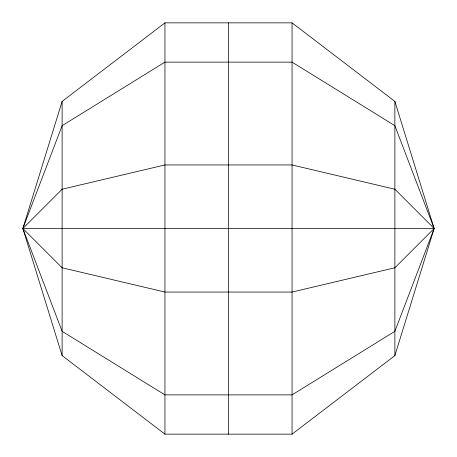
<?xml version="1.0" encoding="UTF-8"?>
<svg xmlns="http://www.w3.org/2000/svg" width="457" height="457" viewBox="0 0 457 457"><rect width="100%" height="100%" fill="white"/><g stroke="black" fill="none" stroke-linecap="round" stroke-linejoin="round"><path stroke-width="0.69" d="M22.85 228.5L62.123 101.403L164.948 22.85L292.052 22.85L394.877 101.403L434.15 228.5L394.877 355.597L292.052 434.15L164.948 434.15L62.123 355.597L22.85 228.5L62.123 125.675L164.948 62.123L292.052 62.123L394.877 125.675L434.15 228.5L394.877 331.325L292.052 394.877L164.948 394.877L62.123 331.325L22.85 228.5L62.123 189.227L164.948 164.948L292.052 164.948L394.877 189.227L434.15 228.5L394.877 267.773L292.052 292.052L164.948 292.052L62.123 267.773L22.85 228.5L434.15 228.5M394.877 101.403L394.877 355.597M292.052 22.85L292.052 434.15M228.5 22.85L228.5 434.15M164.948 22.85L164.948 434.15M62.123 101.403L62.123 355.597"/></g></svg>
